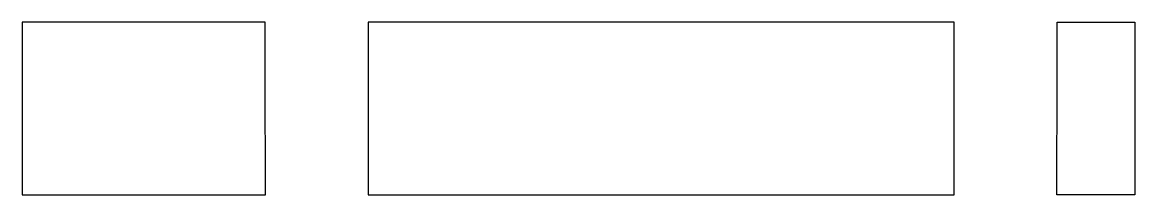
# Model space of a CAD drawing. Header units: metres. Extents: x -18.5 to 13.8, y -1.1 to 46.5.
# Drawn here: x -18.55 to 13.75, y 41.5 to 46.5 of the extents above.
import ezdxf

# ---------------------------------------------------------------- set-up
doc = ezdxf.new("R2010")
doc.units = ezdxf.units.M

msp = doc.modelspace()

# ---------------------------------------------------------------- linework, layer by layer
for p, q in [((-18.285, 46.5), (-18.55, 46.5)), ((-18.55, 46.5), (-18.55, 46.107)), ((-17.693, 46.5), (-18.285, 46.5)), ((-12.031, 46.5), (-17.693, 46.5)), ((-11.493, 46.5), (-12.031, 46.5)), ((-11.497, 44.975), (-11.493, 46.5)), ((5.896, 46.5), (-8.507, 46.5)), ((-8.507, 46.5), (-8.503, 44.975)), ((8.507, 46.5), (5.896, 46.5)), ((5.896, 46.5), (5.896, 46.5)), ((8.503, 44.975), (8.507, 46.5)), ((11.497, 44.975), (11.493, 46.5)), ((11.493, 46.5), (11.653, 46.5)), ((11.653, 46.5), (13.75, 46.5)), ((13.75, 46.5), (13.75, 43.187)), ((-18.55, 46.107), (-18.55, 46.087)), ((-18.55, 46.087), (-18.55, 46.044)), ((-18.55, 46.044), (-18.55, 45.98)), ((-18.55, 45.98), (-18.55, 45.898)), ((-18.55, 45.898), (-18.55, 43.187)), ((-11.489, 41.5), (-11.497, 44.975)), ((-8.503, 44.975), (-8.511, 41.5)), ((8.511, 41.5), (8.503, 44.975)), ((11.489, 41.5), (11.497, 44.975)), ((11.497, 44.975), (11.497, 44.975)), ((-18.55, 43.187), (-18.55, 41.669)), ((13.75, 43.187), (13.75, 41.5)), ((-18.55, 41.669), (-18.55, 41.5)), ((-18.55, 41.5), (-13.094, 41.5)), ((-13.094, 41.5), (-12.283, 41.5)), ((-13.094, 41.5), (-13.094, 41.5)), ((-12.283, 41.5), (-11.489, 41.5)), ((-8.511, 41.5), (2.562, 41.5)), ((2.562, 41.5), (8.511, 41.5)), ((11.734, 41.5), (11.489, 41.5)), ((13.75, 41.5), (11.734, 41.5))]:
    msp.add_line(p, q)

doc.saveas('drawing.dxf')
